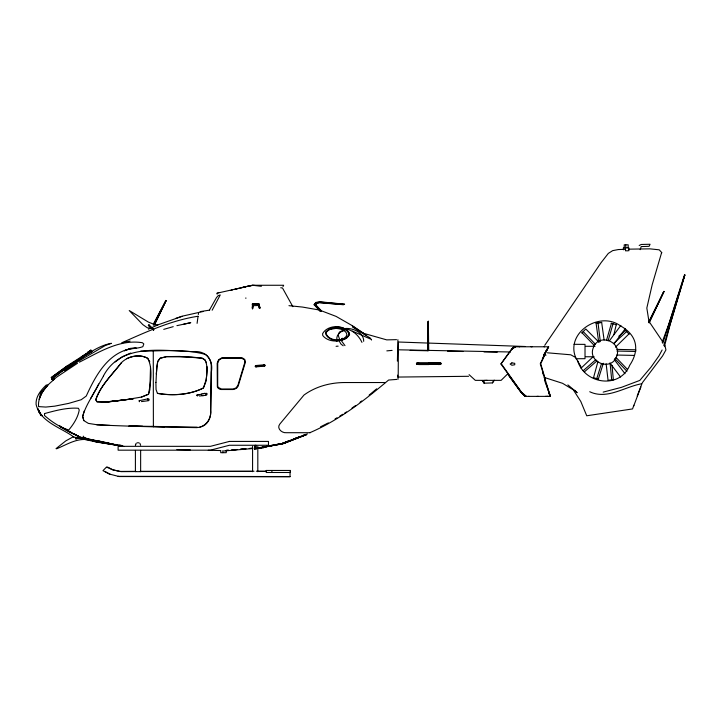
<?xml version="1.0" encoding="UTF-8"?>
<svg xmlns="http://www.w3.org/2000/svg" width="721" height="721" viewBox="0 0 721 721"><rect width="100%" height="100%" fill="white"/><g stroke="black" fill="none" stroke-linecap="round" stroke-linejoin="round"><path stroke-width="1.08" d="M427.895 350.767L428.337 321.296L428.689 350.577M428.094 350.721L428.139 321.341M150.509 367.223L149.842 389.872L148.553 394.243L141.334 397.163M616.897 349.388L635.751 349.793L635.706 351.46L616.861 351.046M363.69 341.33C364.006 332.39 352.064 327.406 344.359 328.614M252.503 308.822L252.999 305.307L252.503 308.822L252.359 304.019L258.956 304.019L260.056 308.273L258.812 304.019L252.359 304.019L252.656 305.677L258.749 305.497L259.407 308.128M156.304 374.037L157.674 361.491L160.134 358.184L166.569 356.616L179.511 356.426L202.168 358.202L204.944 359.851C209.036 368.359 206.711 379.489 203.34 387.979C189.623 394.946 172.463 395.91 157.493 393.333M155.979 382.364L156.736 366.926L157.764 361.5L160.197 358.22L166.596 356.679L191.525 357.003L202.168 358.202L204.845 359.851L206.53 362.708M207.035 366.71L206.314 380.553L203.448 387.988C189.695 395 172.436 396.027 157.421 393.369L156.06 389.583L155.898 382.364M254.666 449.255L254.603 445.371L254.603 449.21M252.143 308.083L252.72 305.244M510.558 351.992L397.776 349.793L398.325 350.118L398.47 342.015L525.14 346.495M198.032 316.438L197.094 323.35M148.346 325.324L153.627 330.128L153.726 329.362L149.013 324.847L148.346 325.324L150.743 327.532M258.956 304.019L258.749 305.497L258.812 304.019M198.329 314.527L198.509 313.428M280.739 287.778L282.488 287.976L292.843 306.677M148.823 325.613L149.013 324.847M135.62 444.406L135.404 445.263L136.152 443.343M418.405 362.96L418.405 364.447L416.702 364.447L416.702 362.96L440.711 362.96M440.603 362.96L440.603 364.447L428.761 364.447M661.536 252.909L652.172 284.804L646.827 308.038L648.954 321.422M397.902 339.672L397.388 361.113M606.469 340.411L611.444 323.314M608.073 340.844L613.048 323.756M613.959 334.391L616.257 324.621M84.204 411.015L82.672 416.441L83.807 420.586L88.359 423.389L96.749 424.714L109.971 425.417M593.518 377.759L597.907 361.663M601.431 363.853L596.709 378.696M598.304 379.165L603.333 363.258M663.78 345.512L684.86 274.863L670.061 324.774L664.392 346.657M662.743 343.313L684.86 274.863M662.166 342.223L668.628 324.693L684.499 274.836M640.185 249.664L641.176 246.573L649.098 246.33L650.063 244.257L641.248 244.473L639.185 245.482M633.867 405.238L632.551 408.933L586.732 415.774L580.802 401.489L573.33 389.836L562.578 383.32L545.283 377.768M637.211 395.991L641.987 383.599M154.7 324.513L166.163 300.522L154.015 325.288M640.87 387.006L633.651 406.13M348.522 335.878L348.82 335.13M264.201 366.133L264.111 364.808L255.694 365.556L255.234 366.214L255.784 366.881L264.85 366.088M263.841 365.493L264.111 364.808L265.301 365.34L255.234 366.214M547.6 348.216L548.636 346.774L540.263 363.772L550.42 396.361L544.454 380.111M545.5 380.111L540.714 363.772L544.625 355.237M649.152 322.945L663.933 291.383L648.512 322.386M212.145 310.21L220.266 294.925L218.175 295.682L216.489 297.584L209.387 310.21M649.495 321.692L663.987 291.59M649.224 321.467L663.933 291.383M542.354 358.851L543.697 356.138M544.148 355.237L547.293 348.919L546.103 350.721M148.256 400.407L147.958 399.074M166.055 300.567L153.303 324.955M662.121 349.991L658.94 355.913L650.892 367.286L639.806 380.418L621.484 387.339L603.162 392.116M90.612 398.659L103.509 375.956M98.678 383.978C93.532 394.856 85.835 404.706 82.672 416.441L83.807 420.586M259.686 307.525L259.263 308.273L258.578 305.307M153.519 323.909L165.857 300.396M547.609 348.919L543.571 355.237L548.654 346.801L544.076 346.783M482.358 380.517L484.097 383.193L492.407 382.914L494.101 380.273M343.638 304.586L319.331 302.487L316.456 303.271L315.356 304.74L315.852 304.875L316.762 303.46L319.277 302.694L343.25 304.704L344.629 304.19L320.052 301.802L315.798 302.423L314.113 304.74L320.16 311.328M500.96 363.952L511.685 348.946L514.379 346.792L515.362 346.765L512.108 348.946L500.933 363.952L521.148 392.305L525.194 396.361L526.177 396.397L521.58 392.305L501.383 363.952M255.784 366.881L256.243 366.214L255.694 365.556M314.113 304.74L316.077 302.721L319.8 302.063L344.241 304.307M492.407 382.914L494.264 380.282M544.743 345.332L601.116 262.642L608.317 253.404L612.67 250.638L618.321 249.556L624.62 249.322M642.267 382.833L662.572 355.949L665.925 349.937L664.951 345.467M103.418 375.965C121.128 342.556 162.18 350.965 193.165 351.623C206.17 350.361 213.623 359.869 211.334 372.099L210.784 410.276C211.154 417.459 207.801 425.705 199.951 427.048M609.696 340.411L620.889 325.369M614.121 343.701L625.314 328.659M52.939 380.418L51.777 378.895L53.76 377.371L53.291 377.723M583.172 331.552L595.519 344.368M140.838 351.145L140.784 351.217C162.207 351.037 184.702 348.712 205.494 354.453C209.171 357.147 211.424 361.78 211.262 366.358L210.631 410.276C211.749 419.748 204.458 428.409 194.661 427.598C162.045 427.057 129.41 426.435 96.821 424.804M594.338 345.548L581.991 332.732M121.561 362.447C112.485 374.307 100.516 385.393 95.749 399.767L96.993 401.84L104.626 402.12L133.322 398.812L105.05 402.291L123.048 400.173L141.289 397.091L148.49 394.207C150.59 382.779 153.086 369.026 147.805 358.346C139.55 353.705 128.311 355.931 121.651 362.456C112.575 374.307 100.643 385.375 95.83 399.704L97.047 401.768L104.644 402.048L123.039 400.092M46.432 384.879C41.034 389.98 35.527 396.613 36.104 404.436C40.295 422.245 60.654 427.229 73.821 437.043M283.02 286.525L283.65 285.264L252.458 285.264L217.877 293.005M52.363 378.426L51.894 378.895L53.057 380.418M88.521 353.849L87.583 352.56L88.638 351.623L89.107 351.388L90.044 352.677L89.107 351.388M90.864 350.1L89.341 351.271L90.278 352.56L91.45 351.74L90.395 350.451L90.864 350.1L91.801 351.506M90.864 351.974L91.567 351.388M107.023 467.686L107.663 467.154L113.215 469.93L121.002 471.642L135.638 471.561M197.212 395.135L201.799 394.099M581.793 332.994L585.785 329.001L599.124 342.331M507.458 374.127L501.104 380.355L475.319 380.355L469.083 374.65M618.807 336.229L625.513 330.335M613.508 343.547L626.648 331.543M615.455 347.207L628.937 333.958M581.045 368.152L593.176 356.688M595.861 359.653L583.28 370.612M584.398 371.847L596.979 360.879M369.134 395.117L376.65 388.826M88.755 351.623L87.583 352.56M90.044 352.677L88.872 353.497L87.935 352.209M341.61 338.861L342.421 338.203M514.803 346.792L512.153 348.937L515.326 346.774M51.777 378.895L52.48 378.426M360.049 402.282L361.699 400.993M53.931 377.218L68.396 366.601M115.18 361.951L122.336 356.706L130.762 353.02M88.638 353.38L68.279 366.601L51.894 378.543L51.308 377.489L67.693 365.547L90.305 351.154M51.894 378.543L51.425 377.489L67.81 365.547M51.542 377.957L67.927 366.133L88.286 352.911L87.935 352.56L81.149 357.003M58.149 373.361L64.52 368.764M351.983 408.095L355.606 405.508M515.01 346.774L511.838 348.937L514.379 346.792L519.562 346.783M254.928 445.587L255.991 445.371L255.991 449.21M68.162 366.133L70.847 364.402M84.249 355.723L86.989 353.966M88.818 352.794L91.567 351.037L91.918 351.506M346.9 337.861C339.888 342.295 328.127 342.475 322.756 335.517L322.593 333.706C327.388 324.783 343.385 324.207 349.018 332.624M77.507 363.258L56.418 377.281L47.928 384.978L40.556 392.756L39.159 399.461L42.079 392.431L47.892 384.978C42.683 390.863 37.708 398.398 38.583 406.608L45.82 407.059L54.742 406.157L68.621 403.4L81.212 399.722L86.259 396.045C96.1 374.451 109.538 349.775 136.197 348.045L130.699 348.288L124.363 350.785C130.177 347.919 136.945 348.982 142.83 346.684L143.821 343.917L142.37 342.727C119.524 338.996 98.849 352.344 79.391 362.176M335.076 418.928L336.986 417.774M339.861 416.035L342.727 414.287M344.638 413.133L346.549 411.97M153.05 329.74L153.726 329.362M89.341 351.271L89.81 351.037M147.661 398.929L148.697 398.929A1.172 1.172 0 0 1 149.148 399.524L148.995 400.263A1.172 1.172 0 0 1 148.4 400.705L141.451 401.597M205.647 393.36L206.684 393.36A1.172 1.172 0 0 1 207.125 393.954L206.684 394.991A1.19 1.19 0 0 1 205.503 394.991M320.512 426.823L328.361 422.903M309.823 432.708C339.185 420.136 364.384 400.443 388.61 380.03L396.92 379.399M257.235 448.183L282.722 443.766L306.569 434.565L282.722 443.766L258.424 448.138L262.624 447.308M343.755 330.398C339.852 331.822 335.779 335.653 336.977 340.177M148.4 329.182L158.016 324.829L182.08 316.321M428.544 335.941L428.013 336.094M284.669 442.703L290.725 440.324M293.753 439.134L298.809 437.142M306.569 434.565L284.128 443.388L259.461 447.993L263.85 447.615L258.298 448.083M283.659 443.1L282.272 443.478L289.454 440.702M293.555 439.116L298.692 437.142M302.793 435.556L305.875 434.366L282.272 443.478M126.581 358.707C133.079 355.732 141.325 354.561 147.715 358.373L149.788 361.825M73.38 436.728L65.809 440.873L56.013 448.651L56.689 448.75C67.495 444.37 78.256 436.989 90.495 440.297M282.353 443.397L288.616 441.027M293.835 439.053L296.962 437.863M305.316 434.7L307.398 433.916M121.732 342.79C146.309 331.921 171.247 320.349 198.158 316.231M219.058 292.474L216.769 293.303L217.156 294.177M328.461 329.605L335.995 328.397M175.735 318.421L182.467 316.122L203.115 311.499M81.176 437.413L75.993 438.954L75.507 438.377L79.355 437.323M77.336 437.899L80.698 436.935M641.654 383.77C624.575 386.771 607.028 399.984 589.733 391.737M173.229 326.658L163.739 329.371M598.655 341.862L596.069 323.188L601.665 322.413L604.108 339.988M598.033 322.873L600.305 341.637M231.044 290.284L232.694 289.833M197.067 395.135L199.284 394.54M122.39 342.79L130.077 341.06M611.696 379.913L610.101 363.303M613.355 379.724L612.003 365.313M417.657 364.447L416.486 364.132M438.359 364.556L440.711 364.447L441.027 363.276M338.491 340.132L341.862 339.33L342.232 339.789L340.663 340.141M338.843 340.582L339.753 340.366M241.499 287.724L245.717 286.733M183.513 324.261L190.777 322.666L176.915 325.658M234.451 289.491L236.515 289.04M234.595 289.427L236.497 289.013M139.378 401.741L139.225 400.705L147.363 398.929M246.771 286.489L252.674 285.372L261.281 285.904M264.679 447.065L281.172 443.703M201.799 393.954L204.908 393.36L203.277 393.657M75.507 438.377L75.993 438.954M137.008 442.811L139.036 442.811M260.362 447.38L258.208 447.804L262.507 447.39L258.082 447.75M271.303 445.587L276.828 444.496M262.696 447.074L272.484 445.272M274.656 444.875L280.09 443.875L274.593 444.875M262.525 447.065L264.715 446.669M268.005 446.074L272.394 445.272M337.987 340.141C341.384 339.636 345.99 338.582 346.909 334.715C346.215 329.812 340.15 328.74 335.995 328.397M200.186 311.607L209.667 310.129M199.429 396.027L205.647 395.288M338.113 339.997L341.087 339.988L336.13 340.853L337.185 340.862M596.069 323.188L601.665 322.413M343.791 330.407L339.924 331.678L338.681 333.354L338.329 335.553L339.771 339.825M677.506 299.846L676.523 299.837M606.136 363.763L608.055 380.291L613.679 379.634M197.221 427.156L128.771 426.021M392.107 350.388L386.835 350.875M257.721 366.034L260.777 365.763M259.236 447.669L262.489 447.38M237.182 449.507L231.675 449.967L237.227 449.525M244.879 448.859L240.481 449.228L246.059 448.804M249.277 448.489L252.575 448.21M223.843 450.976L252.738 448.543M249.376 448.534L252.683 448.264M336.085 346.305L338.122 346.152M487.189 380.337L484.097 380.481L484.097 383.193L482.998 381.364M628.811 249.16L649.864 248.844L659.21 249.817L661.905 252.747M328.83 329.155L330.912 329.082M396.46 339.645L386.735 339.879L362.266 332.949M468.596 376.299L398.199 377.056L398.362 349.775M545.455 396.379L548.348 396.379M546.978 396.379L550.42 396.361L548.879 393.296M135.701 471.345L119.938 471.426L112.251 469.713L106.591 466.947L102.968 470.678L109.159 473.985L119.082 476.545L290.031 476.761L290.031 471.642M140.207 471.327L254.035 471.21M140.144 471.543L251.728 471.426M574.024 344.323L585.019 344.377L585.019 358.679L575.881 358.743M585.858 346.296L595.05 346.296M594.131 356.76L585.858 356.76M628.027 250.8L625.477 250.8L625.477 247.871M245.555 298.106L246.059 298.106M531.017 346.774L544.499 346.783M519.138 346.783L532.134 346.774M91.45 351.388L90.981 350.803L90.395 351.388L90.981 351.974M417.126 362.852L418.622 362.852M428.761 362.852L440.18 362.852M418.297 363.276L428.761 363.276M416.377 363.708L418.189 363.708M438.792 363.708L440.928 363.708M428.761 364.132L438.683 364.132M418.622 364.556L428.761 364.556M385.447 382.536L344.683 382.536C330.308 382.581 315.663 386.483 303.974 395.063L279.847 424.038C276.296 428.292 281.92 433.267 286.354 432.708L310.219 432.708M197.067 394.991L197.212 395.577M202.096 395.577L203.719 395.577M528.439 396.379L538.425 396.379M537.046 396.379L547.401 396.379M255.351 445.371L255.991 445.371M256.279 471.21L266.41 471.21M258.289 471.426L265.95 471.426M266.13 472.489L290.464 472.489L290.464 470.462L266.13 470.462L266.13 471.426M290.031 476.545L118.118 476.338M529.25 396.379L524.996 396.361L520.923 392.305L508.323 375.01M344.809 328.839C352.605 329.488 358.779 335.607 361.969 342.385M410.123 350.388L427.598 350.757M447.498 351.172L462.972 351.497M483.971 351.938L497.229 352.218M616.77 355.038L634.516 355.426M176.87 449.553L190.326 449.859M208.27 450.264L220.608 450.544M525.618 396.388L521.058 392.314L524.996 396.361L525.933 396.397L521.301 392.314L508.647 375.01M153.384 426.535L164.613 426.814M130.204 425.94L142.605 426.255M151.221 426.481L153.897 426.526M522.824 393.675L521.301 392.314L525.861 396.388M544.121 355.038L546.031 355.165M158.007 324.856L154.781 324.648L148.346 322.062L129.23 310.535L142.866 324.648L147.381 327.821L150.554 328.154M547.446 352.803L570.753 354.795L575.673 357.517L581.036 366.962M261.579 285.895L252.296 285.327A26.226 3.416 -12.3 0 0 236.957 288.878M288.959 305.677L302.55 307.074L318.385 309.85M114.963 444.469L117.153 444.812M119.344 445.154L121.525 445.497M121.543 445.993L97.146 442.171L73.884 437.052M125.778 341.907L126.49 342.024M102.535 442.252L104.752 442.622M106.978 442.991L109.195 443.361M121.795 445.957L95.569 441.594L80.473 437.305L124.102 446.479M102.364 442.252L104.518 442.613M106.672 442.982L108.817 443.352M110.971 443.721L113.125 444.091M115.279 444.451L117.424 444.821M119.578 445.19L121.732 445.56M122.029 446.119L95.569 441.594L82.212 437.296M121.254 445.92L83.158 438.017M98.047 440.801L102.364 441.748M104.527 442.225L108.835 443.172M611.111 323.278L616.572 324.756M85.24 437.989L88.44 438.9M90.576 439.513L93.784 440.423M593.212 377.624L598.637 379.219M655.578 308.507L655.795 308.57M319.322 310.012L336.085 316.393L352.362 325.721L364.42 333.922M160.179 311.31L160.684 311.607M352.362 331.101L371.477 339.447M79.472 436.836L69.495 432.14L60.492 426.886L78.571 436.313M77.075 435.637L79.625 436.89L73.524 433.573L78.228 436.421M104.815 471.363L110.115 474.202M63.286 428.22L66.134 429.752M68.035 430.77L71.83 432.807M352.362 326.928L370.522 338.239M352.362 325.946L366.016 335.067M59.591 425.696L62.367 427.589M218.499 388.457L219.896 389.241A4.957 4.957 0 0 0 221.518 389.511L232.495 389.52A6.985 6.976 -40 0 0 234.424 389.241L236.677 388.078L238.137 386.186L245.41 362.158L244.789 359.464L242.292 357.859L222.059 357.706L218.544 359.788L217.192 363.24L217.345 386.771A3.479 3.479 0 0 0 218.084 388.051L218.49 388.457M343.205 345.765L341.015 344.133L339.014 340.718M87.935 352.56L88.404 352.911M567.887 384.897L577.16 392.684L574.673 390.223M151.23 327.92L151.996 328.587M526.141 396.388L521.616 392.314L525.618 396.361M343.719 328.56C342.277 327.974 344.35 332.12 343.89 330.56L342.673 328.83M152.861 329.362L153.627 330.128M205.945 393.504L206.242 394.54M525.321 396.361L521.301 392.314L525.194 396.361M615.896 357.319L627.396 369.341M614.689 358.472L626.964 371.288M625.242 330.128L629.136 334.229M315.852 304.875L321.512 310.922M315.356 304.74L321.124 311.039M583.289 370.549L584.659 372.063M344.989 345.629L341.105 340.348M314.635 304.767L320.521 311.319M83.294 436.169L83.771 436.746M52.128 378.426L53.408 380.066M614.283 359.635L624.963 373.676M609.894 362.969L620.574 377.011M51.425 377.489L52.128 378.543L51.308 377.489M91.216 350.568L91.567 351.037M89.692 351.037L90.63 352.326M88.638 351.623L89.575 352.911M53.174 377.723L54.345 379.363M648.999 321.422L662.833 341.898M139.892 443.343L140.64 445.263M256.424 366.782L256.424 365.538L256.703 366.124M577.629 360.779C584.722 384.374 619.925 389.331 629.766 365.196C639.942 349.838 637.166 335.13 620.466 325.883C599.683 310.553 565.498 332.615 575.673 357.517M41.178 415.693L37.834 409.068M139.225 401.002L139.225 400.705M252.566 307.344L252.927 308.083M542.48 371.991L543.436 375.037M544.067 377.065L545.022 380.111M546.293 384.167L548.834 392.278M398.127 379.219L397.523 375.145M549.123 393.296L549.997 396.361M153.267 350.568L153.384 426.733M255.676 445.587L255.928 449.255M428.49 350.622L428.337 321.296M628.874 250.8L628.874 247.871L623.368 247.871L623.368 249.817M628.171 247.853L628.171 244.807L624.224 244.807L624.224 247.853M625.738 244.807L625.738 247.853M371.477 339.33L371.477 340.06M271.898 470.462L271.898 472.489M257.812 446.335L257.812 471.705M252.575 446.335L252.575 471.705M226.241 450.661L226.241 452.689L220.734 452.689L220.734 450.661M222.843 450.661L222.843 452.689M197.356 396.027L197.212 394.991M140.64 450.391L140.64 471.642L135.404 471.642L135.404 450.391M44.531 413.584L44.486 415.485C51.452 421.623 59.879 427.373 68.765 429.968C73.506 424.318 78.003 417.369 79.229 410.015L78.445 408.284C67.296 407.383 55.355 410.61 44.531 413.584M217.715 362.699L217.688 385.789L218.202 387.402L221.536 389.025L233.099 388.989L235.893 388.033L237.867 385.492L244.924 362.059L244.383 359.761L241.616 358.238L222.14 358.202L219.346 359.68L217.715 362.699M593.464 347.342C586.939 361.879 610.786 371.757 616.464 356.868C622.98 342.322 599.133 332.444 593.464 347.342M326.054 331.714L325.504 333.363C328.226 342.547 345.873 342.881 349.604 334.283C346.819 325.333 331.678 325.369 326.054 331.714M326.541 331.984L326.063 333.426C328.902 341.907 345.341 342.16 349.054 334.22C346.152 325.919 331.93 326.054 326.541 331.984M75.768 361.924L64.647 370.702L77.751 361.69L105.257 345.539L111.34 343.313C97.786 345.801 87.043 354.651 75.768 361.924M511.892 362.897L510.126 364.042L511.892 365.241L514.74 364.763L514.74 363.33L511.892 362.897M229.422 441.423L210.424 446.335L118.118 446.335L118.118 450.174L210.424 450.174L229.422 445.263L268.482 445.263L268.482 441.423L229.422 441.423M228.377 450.246L226.178 450.427L228.395 450.255M42.007 415.548L39.655 413.214L37.997 409.086L41.584 415.62L39.7 413.223L38.15 409.104L39.655 413.214L42.007 415.548"/></g></svg>
